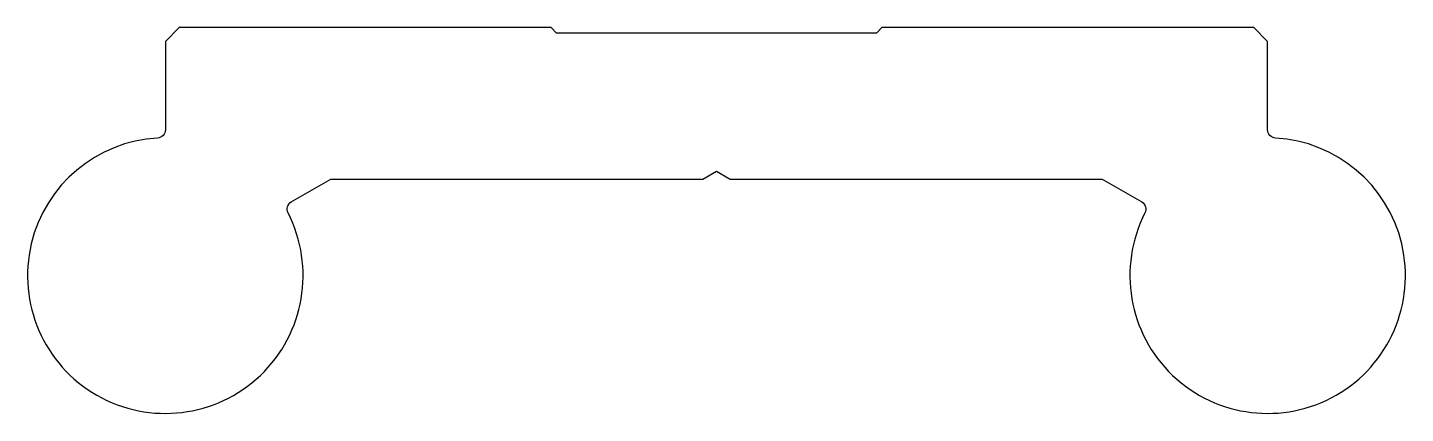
# Model space of a CAD drawing. Header units: millimetres. Extents: x -5.5 to 44.5, y -14 to 0.
import ezdxf

# ---------------------------------------------------------------- set-up
doc = ezdxf.new("R2010")
doc.units = ezdxf.units.MM

msp = doc.modelspace()

# ---------------------------------------------------------------- linework, layer by layer
msp.add_lwpolyline([(25.3, -0.2), (13.7, -0.2), (13.5, 0), (0, 0), (-0.5, -0.5), (-0.5, -3.708, -0.397721), (-0.783, -4.008, 3.367675), (3.951, -6.723, -0.399423), (4.068, -6.326), (5.5, -5.5), (19, -5.5), (19.5, -5.211), (20, -5.5), (33.5, -5.5), (34.932, -6.326, -0.399423), (35.049, -6.723, 3.367675), (39.783, -4.008, -0.397721), (39.5, -3.708), (39.5, -0.5), (39, 0), (25.5, 0)], format="xyb", close=True)

doc.saveas('drawing.dxf')
